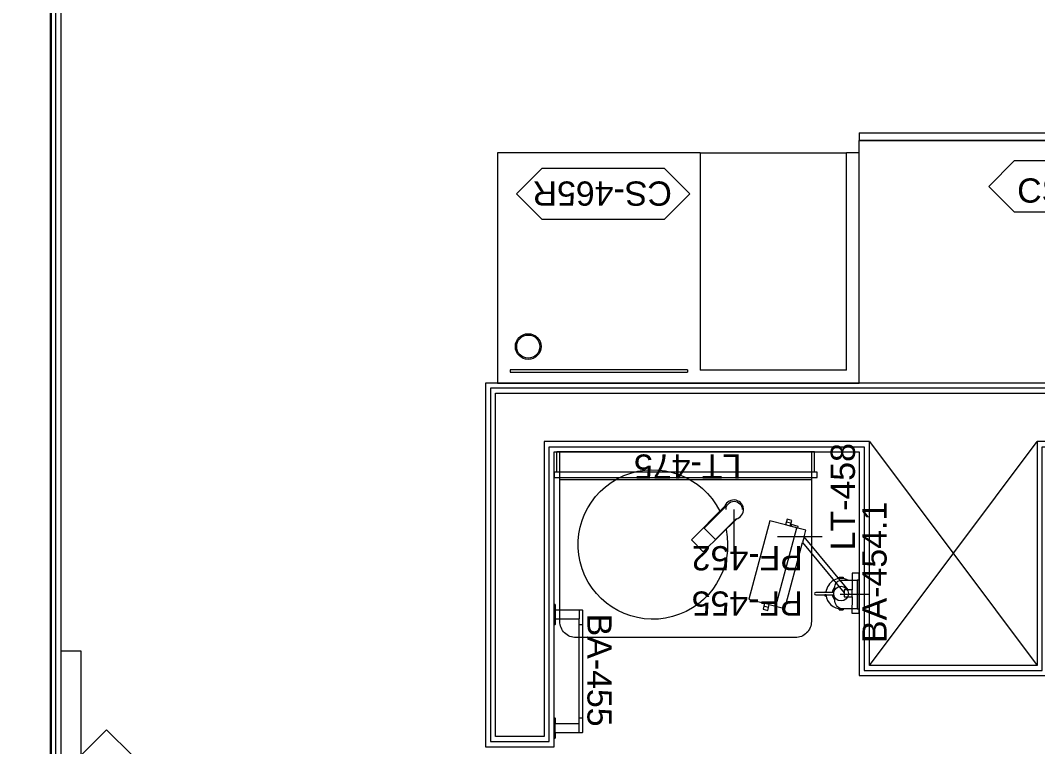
# Model space of a CAD drawing. Header units: centimetres. Extents: x 118932 to 154602, y -32682 to -23521.
# Drawn here: x 128649.7 to 128901.3, y -25885.9 to -25706.1 of the extents above; entities that cross this region are included whole.
import ezdxf

# ---------------------------------------------------------------- set-up
doc = ezdxf.new("R2010")
doc.units = ezdxf.units.CM
doc.header["$LTSCALE"] = 50
doc.header["$MEASUREMENT"] = 0
for name, color, linetype, lineweight, true_color in [('GEN_00_BL_Yazı', 7, 'Continuous', 0, 0x4f5250), ('GEN_02_TF_Islak Hacim', 7, 'Continuous', 5, 0x007cb0), ('GEN_02_TF_Mobilya', 7, 'Continuous', 5, 0x745e3d), ('GEN_05_ML_Alçıpan-RefEdit0', 7, 'Continuous', 18, 0x008b29), ('GEN_05_ML_Alçıpan_giydirme', 7, 'Continuous', 18, 0x7ebab5), ('GEN_06_GR_İnce', 7, 'Continuous', 13, 0xb0b0a9), ('KALACAK DUVARLAR', 7, 'Continuous', 30, 0x005387)]:
    doc.layers.add(name, color=color, linetype=linetype, lineweight=lineweight, true_color=true_color)
doc.styles.add('Arial_6', font='arial.ttf', dxfattribs={"height": 59.5325})

# ---------------------------------------------------------------- blocks, each defined once
blk = doc.blocks.new('level -1 d blok duvarlar')
at = {"layer": 'GEN_05_ML_Alçıpan-RefEdit0', "elevation": 0}
blk.add_lwpolyline([(-638.46, -638.83), (-621.46, -638.83), (-621.46, -565.83), (-546.01, -565.83), (-546.01, -621.22), (-499.51, -621.22), (-499.51, -565.83), (-391.01, -565.83), (-391.01, -563.33), (-502.01, -563.33), (-502.01, -618.72), (-543.51, -618.72), (-543.51, -563.33), (-623.96, -563.33), (-623.96, -636.33), (-635.96, -636.33), (-635.96, -551.33), (-388.01, -551.33), (-388.01, -548.83), (-638.46, -548.83)], close=True, dxfattribs=at)
blk.add_lwpolyline([(-388.01, -550.08), (-637.21, -550.08), (-637.21, -637.58), (-622.71, -637.58), (-622.71, -564.58), (-544.76, -564.58), (-544.76, -619.97), (-500.76, -619.97), (-500.76, -564.58), (-391.01, -564.58)], dxfattribs=at)
at = {"layer": 'GEN_05_ML_Alçıpan_giydirme', "elevation": 0}
for points in [[(-664.52, -15), (-664.52, -17.5), (-743.51, -17.41), (-743.46, -820.22), (-735.96, -820.22), (-735.96, -847.33), (-743.5, -847.33), (-743.5, -847.31), (-763.56, -847.31)], [(-762.31, -846.06), (-744.75, -846.06), (-744.75, -846.08), (-737.21, -846.08), (-737.21, -821.47), (-744.71, -821.47), (-744.76, -16.16), (-665.77, -16.25), (-665.77, -15)], [(-761.06, -844.81), (-761.06, -844.81), (-746, -844.81), (-746, -844.83), (-738.46, -844.83), (-738.46, -822.72), (-745.96, -822.72), (-746.01, -14.91), (-667.02, -15)]]:
    blk.add_lwpolyline(points, dxfattribs=at)
blk = doc.blocks.new('KALACAK DUVARLAR LEVEL -1 D BLOK')
at = {"layer": 'KALACAK DUVARLAR', "elevation": 0}
blk.add_lwpolyline([(-117.94, 1352.39), (-102.94, 1352.39), (-102.94, 530.08), (-117.94, 530.08)], close=True, dxfattribs=at)
blk = doc.blocks.new('Soap Dispenser - Trio - BA-454 SOAP DISPENSER -single-14380691-TYPE J')
at = {"layer": 'GEN_00_BL_Yazı'}
blk.add_line((1.1, -47.1), (1.1, 22.9), dxfattribs=at)
at = {"layer": 'GEN_02_TF_Islak Hacim', "flags": 128}
for points in [[(37.9, -5), (37.9, 0), (-33.1, 0), (-33.1, -5)], [(-38.5, -39.5), (-38.5, -49.5), (-40.9, -49.5), (-40.9, -39.5)], [(40.5, -49.5), (40.5, -39.5), (37.9, -39.5), (37.9, -49.5)], [(40.3, -39.5), (40.3, -49.5), (38.6, -49.5), (38.6, -39.5)], [(-4.4, -84.9), (-4.4, -83), (-3, -83), (-3, -84.9)], [(5.6, -84.9), (5.6, -83), (3, -83), (3, -84.9)]]:
    blk.add_lwpolyline(points, close=True, dxfattribs=at)
for points in [[(-9.8, -60.2), (-17.9, -60.2, -0.414214), (-33.1, -45), (-33.1, -5)], [(37.9, -5), (37.9, -40.2, -0.39688), (19.1, -60.2), (9.9, -60.2)], [(-3, -62.6), (-3, -102.6), (-3, -102.8), (-3, -103), (-3, -103.2), (-3, -103.4), (-3, -103.6), (-3, -103.8), (-3, -104), (-3, -104.2), (-3, -104.4), (-3, -104.5), (-3, -104.7), (-3, -104.9), (-3, -105.1), (-3, -105.2), (-3, -105.4), (-3, -105.6), (-3, -105.7), (-3, -105.9), (-3, -106), (-3, -106.2), (-3, -106.3), (-3, -106.4), (-3, -106.6), (-3, -106.7), (-3, -106.8), (-3, -106.9), (-3, -107), (-3, -107.1), (-3, -107.2), (-3, -107.6, 1), (3, -107.6), (3, -107.6), (3, -107.6), (3, -107.6), (3, -107.5), (3, -107.5), (3, -107.4), (3, -107.4), (3, -107.3), (3, -107.3), (3, -107.2), (3, -107.1), (3, -107), (3, -106.9), (3, -106.8), (3, -106.7), (3, -106.6), (3, -106.5), (3, -106.4), (3, -106.2), (3, -106.1), (3, -105.9), (3, -105.8), (3, -105.6), (3, -105.5), (3, -105.3), (3, -105.1), (3, -104.9), (3, -104.8), (3, -104.6), (3, -104.4), (3, -104.2), (3, -104), (3, -103.8), (3, -103.6), (3, -103.4), (3, -103.2), (3, -103), (3, -102.8), (3, -102.6), (3, -102.6), (3, -62.6)]]:
    blk.add_lwpolyline(points, format="xyb", dxfattribs=at)
for points in [[(-37.2, -49.5), (-40.9, -49.5), (-40.9, -39.5), (-37.1, -39.5)], [(-3, -82.3), (-3, -85), (-4.4, -85), (-4.4, -82.2)], [(3, -82.3), (3, -85), (5.6, -85), (5.6, -82)]]:
    blk.add_lwpolyline(points, dxfattribs=at)
at = {"layer": 'GEN_02_TF_Islak Hacim'}
blk.add_circle((0, -45), 18.2, dxfattribs=at)
for radius, start, end in [(37.5, 152.0898, 265.4435), (37.5, 274.5565, 1.1736), (22, 224.0164, 262.212), (22, 277.788, 316.0936)]:
    blk.add_arc((0, -45), radius, start, end, dxfattribs=at)
at = {"layer": 'GEN_00_BL_Yazı', "insert": (122.2, 7.7), "char_height": 60, "width": 331.384, "attachment_point": 1, "rotation": 180, "style": 'Arial_6'}
blk.add_mtext('BA-454.1', dxfattribs=at)
blk = doc.blocks.new('Electric_Mirror-radiance - LT-475 ELETRIC MIRROR SINGLE-16191852-TYPE J')
at = {"layer": 'GEN_02_TF_Mobilya', "lineweight": 13}
for p, q in [((325, 63.5), (-325, 63.5)), ((-325, 63.5), (-325, 50.8)), ((-325, 50.8), (325, 50.8)), ((-318.7, 50.8), (-318.7, 0)), ((-312.3, 69.8), (312.3, 69.8)), ((-312.3, 69.8), (-312.3, 63.5)), ((312.3, 63.5), (312.3, 69.8)), ((318.7, 50.8), (318.7, 0)), ((325, 50.8), (325, 63.5)), ((-318.7, 0), (318.7, 0))]:
    blk.add_line(p, q, dxfattribs=at)
at = {"layer": 'GEN_00_BL_Yazı', "insert": (127.8, 5.9, 0), "char_height": 60, "width": 265.421, "attachment_point": 9, "style": 'Arial_6'}
blk.add_mtext('LT-475', dxfattribs=at)
blk = doc.blocks.new('makeup mirror 16__hcr07922_rfa - LT-458 SHAVING MIRROR-14453733-TYPE J')
at = {"layer": 'GEN_00_BL_Yazı'}
blk.add_line((48117.6, 10856), (48007.7, 10856), dxfattribs=at)
at = {"layer": 'GEN_02_TF_Islak Hacim'}
for p, q in [((47933.7, 11045.1), (47915.6, 11045.1)), ((47915.6, 11045.1), (47915.6, 10946.6)), ((47933.6, 11005.1), (47933.7, 11045.1)), ((48099.6, 11034.3), (48055.8, 10870.9)), ((48122.1, 11028.3), (48070.2, 10834.5)), ((48138.4, 11023.9), (48099.6, 11034.3)), ((48142.1, 11038.5), (48138.4, 11023.9)), ((48138.4, 11023.9), (48150, 11020.8)), ((48140.3, 11031.2), (48151.9, 11028.1)), ((48153.7, 11035.3), (48142.1, 11038.5)), ((48150, 11020.8), (48153.7, 11035.3)), ((47952.7, 11005.1), (47933.6, 11005.1)), ((47933.6, 11005.1), (47933.6, 10988)), ((47952.7, 10995), (47952.7, 11005.1)), ((48137, 10816.6), (48188.9, 11010.4)), ((48188.9, 11010.4), (48150, 11020.8)), ((47933.6, 10946.6), (47933.6, 10988)), ((47933.6, 10988), (47942.9, 10988)), ((47942.9, 10988), (48052, 10856.8)), ((47942.9, 10988), (47952.6, 10988)), ((47952.6, 10988), (47952.7, 10995)), ((48055.8, 10870.9), (47952.7, 10995)), ((47915.6, 10946.6), (47933.6, 10946.6)), ((48052, 10856.8), (48055.8, 10870.9)), ((48052, 10856.8), (48047.7, 10840.4)), ((48047.7, 10840.4), (48067.8, 10835.2)), ((48067.8, 10835.2), (48066.6, 10830.7)), ((48066.6, 10830.7), (48083.1, 10826.3)), ((48067.8, 10835.2), (48098.1, 10827.1)), ((48086.5, 10830.2), (48082.5, 10815.9)), ((48083.1, 10826.3), (48084.3, 10830.7)), ((48084.3, 10830.7), (48086.5, 10830.2)), ((48084.6, 10823.1), (48096.2, 10820)), ((48094.1, 10812.8), (48098.1, 10827.1)), ((48098.1, 10827.1), (48137, 10816.6)), ((48082.5, 10815.9), (48094.1, 10812.8))]:
    blk.add_line(p, q, dxfattribs=at)
at = {"layer": 'GEN_00_BL_Yazı', "insert": (47986.3, 10890.1), "char_height": 60, "width": 251.286, "attachment_point": 1, "rotation": 270, "style": 'Arial_6'}
blk.add_mtext('LT-458', dxfattribs=at)
blk = doc.blocks.new('BA 455 towel bar')
at = {"layer": 'GEN_02_TF_Islak Hacim', "lineweight": 13}
for p, q in [((-6828.6, -32310.9), (-6828.6, -32309.7)), ((-6777.8, -32309.7), (-6828.6, -32309.7)), ((-6813.8, -32311.7), (-6827.8, -32311.7)), ((-6814.6, -32370.2), (-6814.6, -32312.5)), ((-6813.8, -32311.7), (-6792.5, -32311.7)), ((-6778.6, -32311.7), (-6792.5, -32311.7)), ((-6791.7, -32312.5), (-6791.7, -32370.2)), ((-6777.8, -32309.7), (-6777.8, -32310.9)), ((-6547.5, -32310.9), (-6547.5, -32309.7)), ((-6496.7, -32309.7), (-6547.5, -32309.7)), ((-6532.7, -32311.7), (-6546.7, -32311.7)), ((-6533.5, -32370.2), (-6533.5, -32312.5)), ((-6511.4, -32311.7), (-6532.7, -32311.7)), ((-6497.5, -32311.7), (-6511.4, -32311.7)), ((-6510.6, -32312.5), (-6510.6, -32370.2)), ((-6496.7, -32309.7), (-6496.7, -32310.9)), ((-6814.6, -32379.1), (-6814.6, -32371.8)), ((-6813.8, -32371), (-6792.6, -32371)), ((-6511.5, -32379.9), (-6813.8, -32379.9)), ((-6792.6, -32371), (-6532.7, -32371)), ((-6777.8, -32371), (-6777.8, -32379.9)), ((-6547.5, -32379.9), (-6547.5, -32371)), ((-6511.5, -32371), (-6532.7, -32371)), ((-6510.6, -32371.8), (-6510.6, -32379.1))]:
    blk.add_line(p, q, dxfattribs=at)
for centre, radius, start, end in [((-6827.8, -32310.9), 0.797, 180, 270), ((-6813.8, -32312.5), 0.804, 90, 180), ((-6792.5, -32312.5), 0.804, 0, 90), ((-6778.6, -32310.9), 0.797, 270, 0), ((-6546.7, -32310.9), 0.797, 180, 270), ((-6532.7, -32312.5), 0.804, 90, 180), ((-6511.4, -32312.5), 0.804, 0, 90), ((-6497.5, -32310.9), 0.797, 270, 0), ((-6813.8, -32370.2), 0.814, 180, 270), ((-6813.8, -32371.8), 0.814, 90, 180), ((-6813.8, -32379.1), 0.82, 180, 270), ((-6792.6, -32370.2), 0.814, 270, 0), ((-6532.7, -32370.2), 0.814, 180, 270), ((-6511.5, -32370.2), 0.814, 270, 0), ((-6511.5, -32371.8), 0.814, 0, 90), ((-6511.5, -32379.1), 0.82, 270, 0)]:
    blk.add_arc(centre, radius, start, end, dxfattribs=at)
at = {"layer": 'GEN_00_BL_Yazı', "insert": (-6519.9, -32451.8), "char_height": 60, "width": 269.421, "attachment_point": 1, "rotation": 180, "style": 'Arial_6'}
blk.add_mtext('BA-455', dxfattribs=at)
blk = doc.blocks.new('Duravit wall hung washbasin 068460 - PF-455 CORNER SINK-15690503-TYPE J_')
at = {"layer": 'GEN_00_BL_Yazı'}
blk.add_line((18.83, 14.31), (18.83, 24.66), dxfattribs=at)
at = {"layer": 'GEN_02_TF_Islak Hacim', "color": 5}
blk.add_lwpolyline([(-0.35, 0), (-0.35, 42, -0.414214), (3.65, 46), (57.85, 46, -0.414214), (61.85, 42), (61.85, 0)], format="xyb", close=True, dxfattribs=at)
for points in [[(20.74, 19.24, -15.407853), (22.3, 14.72)], [(20.76, 14.27, -1), (16.76, 14.27, -1)]]:
    blk.add_lwpolyline(points, format="xyb", dxfattribs=at)
for points in [[(21.05, 13.46), (29.33, 21.82), (26.38, 24.77), (17.97, 16.53)], [(21.17, 13.87), (26.18, 18.88), (23.35, 21.7), (18.28, 16.63)]]:
    blk.add_lwpolyline(points, dxfattribs=at)
blk.add_arc((18.83, 14.31), 2.38, 103.2039, 349.4026, dxfattribs=at)
at = {"layer": 'GEN_00_BL_Yazı', "char_height": 6, "width": 26.0709, "attachment_point": 1, "style": 'Arial_6'}
for s, insert in [('PF-455', (1.76, 40.58)), ('PF-452', (1.74, 29.36))]:
    blk.add_mtext(s, dxfattribs=dict(at, insert=insert))
blk = doc.blocks.new('LEVEL -1 ISLAK HACİM')
for name, p, xscale, yscale, zscale, rotation in [('makeup mirror 16__hcr07922_rfa - LT-458 SHAVING MIRROR-14453733-TYPE J', (13571.15, 3712.45, 0), 0.1, 0.1, 0.1, 180), ('Electric_Mirror-radiance - LT-475 ELETRIC MIRROR SINGLE-16191852-TYPE J', (8736.64, 2647.86, 0), 0.1, 0.1, 0.1, 180), ('Soap Dispenser - Trio - BA-454 SOAP DISPENSER -single-14380691-TYPE J', (8779.59, 2612.75, 0), 0.1000000000000008, 0.1000000000000008, 0.1000000000000008, 270), ('BA 455 towel bar', (5473.17, 3259.78, 0), 0.1000000000000057, 0.1000000000000057, 0.1000000000000057, 90)]:
    blk.add_blockref(name, p, dxfattribs=dict(xscale=xscale, yscale=yscale, zscale=zscale, rotation=rotation))
at = {"rotation": 180}
blk.add_blockref('Duravit wall hung washbasin 068460 - PF-455 CORNER SINK-15690503-TYPE J_', (8767.39, 2647.86, 0), dxfattribs=at)
blk = doc.blocks.new('SAFT LEVEL -1 D BLOK')
at = {"layer": 'GEN_06_GR_İnce'}
for points in [[(-521.93, 52), (-480.43, -3.39)], [(-521.93, -3.39), (-480.43, 52)]]:
    blk.add_lwpolyline(points, dxfattribs=at)
blk = doc.blocks.new('FFE-Tag')
at = {"color": 0}
blk.add_wipeout([(-8.76, 0), (-6.19, 2.57), (6.19, 2.57), (8.76, 0), (6.19, -2.57), (-6.19, -2.57)], dxfattribs=at).dxf.layer = 'GEN_00_BL_Yazı'
at = {"layer": 'GEN_00_BL_Yazı', "color": 0}
for p, q in [((-8.76, 0), (-6.19, 2.57)), ((6.19, 2.57), (-6.19, 2.57)), ((8.76, 0), (6.19, 2.57)), ((-8.76, 0), (-6.19, -2.57)), ((8.76, 0), (6.19, -2.57)), ((-6.19, -2.57), (6.19, -2.57))]:
    blk.add_line(p, q, dxfattribs=at)
blk = doc.blocks.new('CS-465R')
at = {"layer": 'GEN_00_BL_Yazı', "xscale": 2.448801272789173, "yscale": 2.448801272789173, "zscale": 2.448801272789173}
blk.add_blockref('FFE-Tag', (0, 0), dxfattribs=at)
at = {"layer": 'GEN_00_BL_Yazı', "insert": (-17, 2.92), "char_height": 6, "attachment_point": 1, "style": 'Arial_6'}
blk.add_mtext('CS-465R', dxfattribs=at)
blk = doc.blocks.new('*U756')
at = {"layer": 'GEN_02_TF_Mobilya'}
for p, q in [((-22.4, 246.9), (-22.4, 253.2)), ((415.8, 253.2), (-22.4, 253.2)), ((415.8, 246.9), (415.8, 253.2)), ((-415.8, 248.2), (-415.8, -290)), ((-415.8, 248.2), (-54.2, 248.2)), ((-54.2, -290), (-54.2, 248.2)), ((-22.4, 246.9), (415.8, 246.9)), ((-54.2, -290), (-415.8, -290))]:
    blk.add_line(p, q, dxfattribs=at)
for radius in [31.8, 28.6]:
    blk.add_circle((371.3, 189.7), radius, dxfattribs=at)
at = {"xscale": 10, "yscale": 10, "zscale": 10}
blk.add_blockref('CS-465R', (185.9, -188.2), dxfattribs=at)
at = {"layer": 'GEN_02_TF_Mobilya'}
blk.add_lwpolyline([(-54.2, -290), (447.5, -290), (447.5, 280), (-447.5, 280), (-447.5, -290), (-415.8, -290)], dxfattribs=at)
blk = doc.blocks.new('CS-463')
at = {"layer": 'GEN_00_BL_Yazı', "insert": (-0.22, -1.08), "char_height": 6, "attachment_point": 5, "style": 'Arial_6'}
blk.add_mtext('CS-463', dxfattribs=at)
blk = doc.blocks.new('*U755')
at = {"layer": 'GEN_02_TF_Mobilya'}
for p, q in [((-513, -285), (-513, -304.1)), ((-513, -285), (-513, -304.1)), ((-513, -285), (-27, -285)), ((-513, -285), (-27, -285)), ((-27, -285), (-1.6, -285)), ((-27, -285), (-1.6, -285)), ((-1.6, -304.1), (-1.6, -285)), ((-1.6, -304.1), (-1.6, -285)), ((1.6, -285), (1.6, -304.1)), ((1.6, -285), (27, -285)), ((27, -285), (1.6, -285)), ((1.6, -285), (1.6, -304.1)), ((27, -285), (513, -285)), ((27, -285), (513, -285)), ((513, -304.1), (513, -285)), ((513, -304.1), (513, -285)), ((-1.6, -304.1), (-513, -304.1)), ((-1.6, -304.1), (-513, -304.1)), ((-77.8, -304.1), (-77.8, -316.8)), ((-77.8, -304.1), (-77.8, -316.8)), ((-1.6, -316.8), (-77.8, -316.8)), ((-1.6, -316.8), (-77.8, -316.8)), ((-1.6, -304.1), (-1.6, -316.8)), ((-1.6, -316.8), (-1.6, -304.1)), ((513, -304.1), (1.6, -304.1)), ((513, -304.1), (1.6, -304.1))]:
    blk.add_line(p, q, dxfattribs=at)
at = {"layer": 'GEN_00_BL_Yazı', "xscale": 24.48801272789174, "yscale": 24.48801272789174, "zscale": 24.48801272789174}
blk.add_blockref('FFE-Tag', (-21.8, -171.9), dxfattribs=at)
at = {"layer": 'GEN_02_TF_Mobilya'}
blk.add_lwpolyline([(-513, 315), (513, 315), (513, -285), (-513, -285)], close=True, dxfattribs=at)
at = {"xscale": 10, "yscale": 10, "zscale": 10, "rotation": 179.9999999999595}
blk.add_blockref('CS-463', (-21.8, -171.9), dxfattribs=at)
blk = doc.blocks.new('AA-453_')
at = {"layer": 'GEN_00_BL_Yazı', "insert": (-0.22, -1.08), "char_height": 6, "attachment_point": 5, "style": 'Arial_6'}
blk.add_mtext('AA-453', dxfattribs=at)
blk = doc.blocks.new('*U752')
at = {"layer": 'GEN_00_BL_Yazı', "xscale": 2.448801272789173, "yscale": 2.448801272789173, "zscale": 2.448801272789173}
blk.add_blockref('FFE-Tag', (0.87, 11.3), dxfattribs=at)
blk.add_lwpolyline([(-40, 0), (40, 0), (40, 5), (-40, 5)], close=True)
at = {"rotation": 180}
blk.add_blockref('AA-453_', (0.87, 11.31), dxfattribs=at)
blk = doc.blocks.new('PPBamako_Level-1_TefrisOda')
at = {"xscale": 0.1, "yscale": 0.1, "zscale": 0.1, "rotation": 180}
blk.add_blockref('*U756', (-598.25, -532.9, 0), dxfattribs=at)
at = {"layer": 'GEN_02_TF_Mobilya', "rotation": 270}
blk.add_blockref('*U752', (-750.96, -667.29), dxfattribs=at)
at = {"layer": 'GEN_02_TF_Mobilya', "xscale": 0.1000000000000008, "yscale": 0.1000000000000008, "zscale": 0.1000000000000008, "rotation": 180}
blk.add_blockref('*U755', (-502.2, -529.4, 0), dxfattribs=at)

msp = doc.modelspace()

# ---------------------------------------------------------------- block references
msp.add_blockref('KALACAK DUVARLAR LEVEL -1 D BLOK', (128760.11, -26621.94))
at = {"color": 254, "true_color": 0xddb3d4}
msp.add_blockref('level -1 d blok duvarlar', (129403.17, -25247.06, 0), dxfattribs=at)

# ---------------------------------------------------------------- next in the draw order: block references
at = {"color": 1}
msp.add_blockref('LEVEL -1 ISLAK HACİM', (120077.58, -28460.75, 0), dxfattribs=at)

# ---------------------------------------------------------------- next in the draw order: block references
msp.add_blockref('SAFT LEVEL -1 D BLOK', (129381.59, -25862.39, 0))

# ---------------------------------------------------------------- next in the draw order: block references
msp.add_blockref('PPBamako_Level-1_TefrisOda', (129410.67, -25234.99, 0))

doc.saveas('drawing.dxf')
